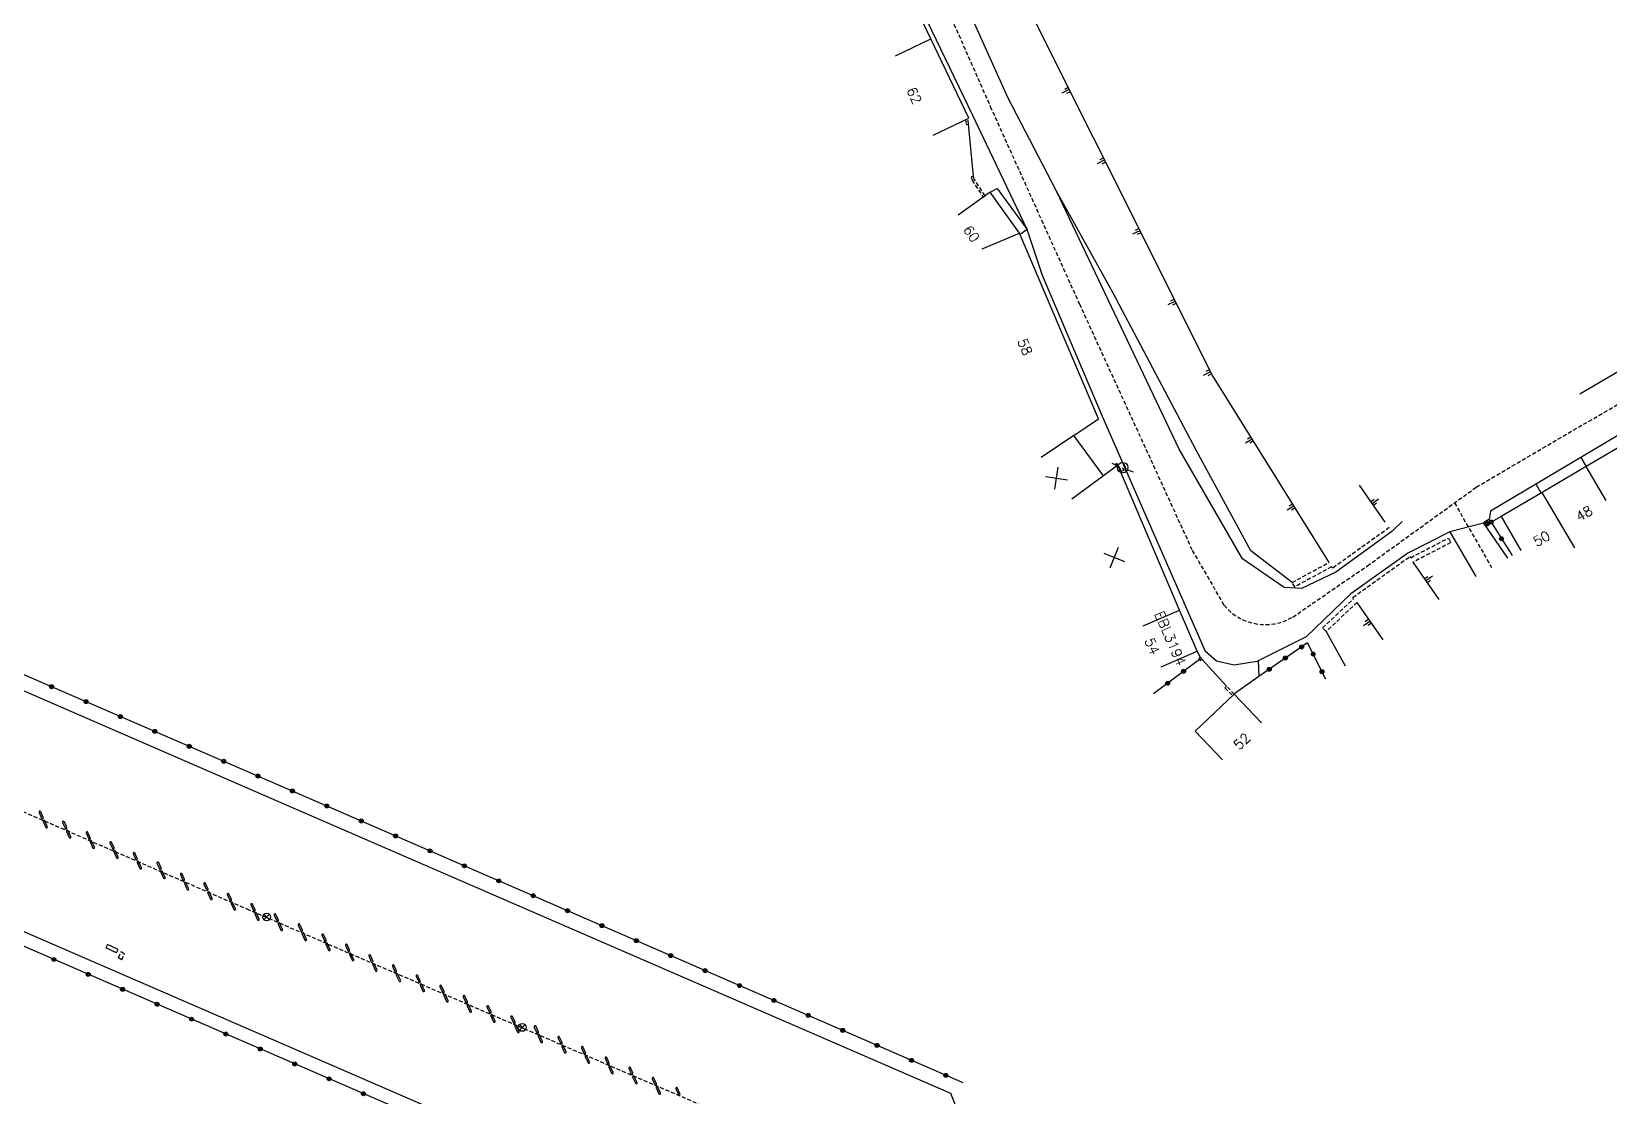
# Model space of a CAD drawing. Header units: millimetres. Extents: x 79999 to 81000, y 145000 to 146000.
# Drawn here: x 80201.1 to 80400.9, y 145523.8 to 145658.7 of the extents above; entities that cross this region are included whole.
import ezdxf
from ezdxf.enums import TextEntityAlignment as Align

# ---------------------------------------------------------------- set-up
doc = ezdxf.new("R2010")
doc.units = ezdxf.units.MM
doc.linetypes.add('DASHED', pattern=[0.75, 0.5, -0.25])
doc.layers.get('0').update_dxf_attribs({"linetype": 'CONTINUOUS'})
for name, color, linetype in [('W0001', 6, 'DASHED'), ('W0008', 7, 'CONTINUOUS'), ('W0100', 7, 'CONTINUOUS'), ('W0105', 7, 'CONTINUOUS'), ('W0112', 1, 'DASHED'), ('W0211', 2, 'CONTINUOUS'), ('W0322', 7, 'CONTINUOUS'), ('W0334', 7, 'CONTINUOUS'), ('W0400', 7, 'CONTINUOUS'), ('W0469', 7, 'CONTINUOUS'), ('W0471', 7, 'CONTINUOUS'), ('w0984', 7, 'CONTINUOUS'), ('W0991', 7, 'CONTINUOUS'), ('W1102', 7, 'CONTINUOUS')]:
    doc.layers.add(name, color=color, linetype=linetype)
doc.styles.get("Standard").update_dxf_attribs({"font": 'romans.shx', "width": 0.85})

# ---------------------------------------------------------------- blocks, each defined once
blk = doc.blocks.new('t991o')
at = {"color": 0, "linetype": 'Continuous'}
for p, q in [((-1, 1), (1, -1)), ((-1, -1), (1, 1))]:
    blk.add_line(p, q, dxfattribs=at)
blk = doc.blocks.new('t211o')
at = {"color": 0, "linetype": 'Continuous'}
for p, q in [((-0.29, 0.5), (-0.29, 0)), ((0, 1), (0, 0)), ((0.29, 0.5), (0.29, 0))]:
    blk.add_line(p, q, dxfattribs=at)
blk = doc.blocks.new('t322o')
at = {"color": 0, "linetype": 'Continuous'}
for radius in [0.25, 0.15]:
    blk.add_circle((0, 0), radius, dxfattribs=at)
blk = doc.blocks.new('T471')
for p, q in [((-0.333334, 0.333334), (-0.333334, -0.333334)), ((-0.333334, 0.333334), (0.333334, 0.333334)), ((-0.333334, 0), (0, 0)), ((0.500001, 0.500001), (1.000002, 1.000002)), ((-0.500001, -0.500001), (-1.000002, -1.000002)), ((-0.333334, -0.333334), (0.333334, -0.333334))]:
    blk.add_line(p, q)
blk.add_ellipse((0, 0), major_axis=(0.471405, 0.471405), ratio=1, start_param=5.4977871438, end_param=11.780972451)
blk = doc.blocks.new('T400')
for p, q in [((-0.15, 0.3), (0.15, 0.3)), ((-0.15, -0.25), (-0.15, 0.3)), ((-0.15, 0.15), (0.15, 0.15)), ((-0.15, 0), (0.15, 0)), ((0.15, 0.3), (0.15, -0.25)), ((-0.15, -0.15), (0.15, -0.15)), ((-0.15, -0.25), (-0.15, -0.3)), ((-0.15, -0.3), (0.15, -0.3)), ((0.15, -0.3), (0.15, -0.25))]:
    blk.add_line(p, q)
blk = doc.blocks.new('T469')
at = {"color": 0, "linetype": 'Continuous', "flags": 128}
for points in [[(-0.35, 0.35), (0.35, -0.35)], [(-0.35, -0.35), (0.35, 0.35)]]:
    blk.add_lwpolyline(points, dxfattribs=at)
at = {"color": 0, "linetype": 'Continuous'}
blk.add_circle((0, 0), 0.5, dxfattribs=at)

msp = doc.modelspace()

# ---------------------------------------------------------------- linework, layer by layer
at = {"layer": 'W0001'}
msp.add_lwpolyline([(80231.38, 145892.75), (80238.52, 145895.49), (80246.48, 145874.1), (80256.15, 145846.24), (80262.49, 145826.11), (80275.07, 145783.73), (80290.24, 145730.93), (80296.49, 145713.21), (80304.94, 145689.19), (80322.54, 145649.24), (80333.82, 145624.22), (80348.12, 145592.99), (80352.14, 145586.03, 0.369036), (80360.85, 145584.54), (80370.29, 145591.03), (80384.08, 145600.99), (80521.77, 145681.74)], format="xyb", dxfattribs=at)
for points in [[(80583.26, 145392.92), (80583.26, 145392.92), (80583.26, 145392.92), (80583.26, 145392.92), (80583.26, 145392.92), (80569.83, 145400.56), (80559.01, 145407.58), (80540.13, 145413.67), (80489.31, 145428.45), (80388.2, 145473.86), (80332.56, 145500.79), (80317.7, 145508.95), (80228.7, 145547.39), (80105.22, 145601.15), (80084.51, 145612.85), (80072.71, 145606.87), (80066.25, 145594.92), (80062.64, 145587.03), (80059.51, 145579.07), (80054.44, 145574.09), (80043.87, 145567.11), (80034.71, 145563.96)], [(80381.32, 145599), (80386.03, 145590.82)]]:
    msp.add_lwpolyline(points, dxfattribs=at)
at = {"layer": 'W0008'}
for points in [[(80374.72, 145596.64), (80373.38, 145595.39), (80366.31, 145590.22), (80361.97, 145588.17), (80359.77, 145588.27), (80354.49, 145591.91), (80346.45, 145605.83), (80330.92, 145638.49), (80324.75, 145650.36), (80306.94, 145690.04), (80298.86, 145713.61), (80295.08, 145722.55), (80291.95, 145731.81), (80276.52, 145784.16), (80263.82, 145826.72), (80257.57, 145846.92), (80247.19, 145877.92), (80238.71, 145901.16), (80236.42, 145900.45), (80230.25, 145897), (80232.52, 145888.49)], [(80418.14, 145617.11), (80385.87, 145597.95), (80385.7, 145596.92), (80385, 145596.44), (80380.75, 145595.34), (80375.41, 145592.64), (80368.18, 145587.46), (80362.54, 145582.05), (80356.29, 145578.89), (80353.41, 145578.46), (80351.18, 145578.96), (80349.79, 145580.15), (80336.73, 145609.94), (80329.15, 145627.8), (80327.19, 145633.65), (80320.33, 145648.11), (80309.96, 145669.68)], [(80029.34, 145576.03), (80040.72, 145573.89), (80041.07, 145572.8), (80043.05, 145573.25), (80047.5, 145575.52), (80050.85, 145577.73), (80054.11, 145580.04), (80054.93, 145581.37), (80055.68, 145582.84), (80057.29, 145586.28), (80066.24, 145605.66), (80076.41, 145629.01), (80088.73, 145623.62), (80234.33, 145560.3), (80317.49, 145524.21), (80320.11, 145517.65), (80332.51, 145512.42), (80332.06, 145513.56), (80487.15, 145446.02), (80491.39, 145435.34), (80529.94, 145423.19)], [(80385, 145596.44), (80388.04, 145591.98)], [(80087.42, 145593.57), (80215.81, 145537.88), (80315.53, 145494.61), (80313.19, 145500.54), (80314.55, 145500.32), (80315.59, 145499.86), (80316.55, 145499.18), (80317.24, 145498.34), (80317.71, 145497.54), (80318.03, 145496.58), (80318.11, 145495.2), (80317.4, 145489.41), (80327.47, 145457.82), (80327.85, 145456.39), (80327.97, 145455.11), (80327.65, 145453.63), (80326.92, 145452.33), (80326.24, 145451.7), (80324.46, 145450.74)], [(80380.75, 145595.34), (80384.01, 145589.67)]]:
    msp.add_lwpolyline(points, dxfattribs=at)
msp.add_lwpolyline([(80510.19, 145692.34), (80511.69, 145691.89), (80512.02, 145691.36), (80511.71, 145691.17), (80514.92, 145686.35, -0.33643), (80513.53, 145680.98), (80510.6, 145679.28), (80467.96, 145654.36), (80414.53, 145622.98), (80397.19, 145612.8)], format="xyb", dxfattribs=at)
at = {"layer": 'W0100'}
for q in [(80210.54, 145542.6), (80212.1, 145542.41)]:
    msp.add_line((80211.89, 145541.98), q, dxfattribs=at)
for points in [[(80315.31, 145645.6), (80319.83, 145647.75), (80315.03, 145657.81), (80309.41, 145669.56), (80307.38, 145668.08), (80299.47, 145678.58), (80295.48, 145675.57)], [(80344.16, 145578.24), (80348.75, 145580.22), (80346.51, 145585.41), (80338.71, 145603.79), (80336.88, 145602.45), (80333.13, 145607.55), (80336.24, 145609.64), (80326.23, 145633.2), (80322.54, 145638.38), (80318.47, 145635.48)], [(80406.22, 145602.63), (80403.7, 145606.95), (80398, 145603.61), (80392.43, 145600.32), (80387.22, 145597.28), (80389.74, 145592.96)], [(80356.88, 145571.14), (80353.44, 145574.76), (80348.49, 145570.06), (80351.94, 145566.44)], [(80212.1, 145542.41), (80210.75, 145543.04), (80210.54, 145542.6)]]:
    msp.add_lwpolyline(points, dxfattribs=at)
at = {"layer": 'W0105'}
for points in [[(80202.42, 145559.03), (80202.45, 145558.99), (80202.52, 145558.98), (80202.57, 145558.99), (80202.61, 145559.05), (80202.62, 145559.09), (80202.61, 145559.15), (80202.3, 145559.86), (80202.23, 145559.92), (80202.15, 145559.93), (80202.08, 145559.89), (80202.08, 145559.78), (80202.4, 145559.06)], [(80202.79, 145558.73), (80202.74, 145558.78), (80202.69, 145558.79), (80202.63, 145558.77), (80202.58, 145558.7), (80202.58, 145558.64), (80202.92, 145557.87), (80202.97, 145557.84), (80203.03, 145557.82), (80203.09, 145557.84), (80203.12, 145557.88), (80203.13, 145557.97), (80202.79, 145558.71)], [(80205.39, 145557.76), (80205.43, 145557.72), (80205.49, 145557.7), (80205.55, 145557.71), (80205.59, 145557.77), (80205.59, 145557.82), (80205.58, 145557.88), (80205.28, 145558.58), (80205.21, 145558.64), (80205.13, 145558.65), (80205.06, 145558.61), (80205.05, 145558.51), (80205.38, 145557.78)], [(80205.76, 145557.45), (80205.72, 145557.5), (80205.66, 145557.51), (80205.6, 145557.49), (80205.55, 145557.42), (80205.56, 145557.37), (80205.9, 145556.6), (80205.95, 145556.56), (80206, 145556.55), (80206.07, 145556.56), (80206.1, 145556.6), (80206.1, 145556.69), (80205.76, 145557.43)], [(80208.37, 145556.42), (80208.41, 145556.39), (80208.47, 145556.37), (80208.53, 145556.39), (80208.57, 145556.44), (80208.57, 145556.49), (80208.56, 145556.55), (80208.26, 145557.25), (80208.19, 145557.31), (80208.11, 145557.32), (80208.04, 145557.28), (80208.03, 145557.18), (80208.36, 145556.45)], [(80208.74, 145556.12), (80208.7, 145556.17), (80208.64, 145556.18), (80208.59, 145556.17), (80208.53, 145556.09), (80208.54, 145556.04), (80208.88, 145555.27), (80208.93, 145555.23), (80208.98, 145555.22), (80209.04, 145555.23), (80209.08, 145555.27), (80209.09, 145555.36), (80208.74, 145556.1)], [(80211.39, 145555.16), (80211.42, 145555.12), (80211.49, 145555.11), (80211.54, 145555.12), (80211.58, 145555.18), (80211.59, 145555.22), (80211.58, 145555.29), (80211.27, 145555.99), (80211.2, 145556.05), (80211.12, 145556.06), (80211.05, 145556.02), (80211.05, 145555.91), (80211.37, 145555.19)], [(80211.76, 145554.86), (80211.72, 145554.91), (80211.66, 145554.92), (80211.6, 145554.9), (80211.55, 145554.83), (80211.55, 145554.77), (80211.89, 145554.01), (80211.94, 145553.97), (80212, 145553.96), (80212.06, 145553.97), (80212.09, 145554.01), (80212.1, 145554.1), (80211.76, 145554.84)], [(80214.32, 145553.82), (80214.36, 145553.78), (80214.43, 145553.76), (80214.48, 145553.77), (80214.52, 145553.83), (80214.53, 145553.88), (80214.52, 145553.94), (80214.21, 145554.64), (80214.14, 145554.7), (80214.06, 145554.71), (80213.99, 145554.67), (80213.99, 145554.57), (80214.31, 145553.84)], [(80214.7, 145553.51), (80214.65, 145553.56), (80214.6, 145553.57), (80214.54, 145553.55), (80214.49, 145553.48), (80214.49, 145553.43), (80214.83, 145552.66), (80214.88, 145552.62), (80214.93, 145552.61), (80215, 145552.62), (80215.03, 145552.66), (80215.04, 145552.75), (80214.7, 145553.49)], [(80217.35, 145552.59), (80217.38, 145552.55), (80217.45, 145552.54), (80217.5, 145552.55), (80217.54, 145552.61), (80217.55, 145552.65), (80217.54, 145552.72), (80217.23, 145553.42), (80217.16, 145553.48), (80217.08, 145553.49), (80217.01, 145553.45), (80217.01, 145553.35), (80217.33, 145552.62)], [(80217.72, 145552.29), (80217.67, 145552.34), (80217.62, 145552.35), (80217.56, 145552.33), (80217.51, 145552.26), (80217.51, 145552.2), (80217.85, 145551.44), (80217.9, 145551.4), (80217.95, 145551.39), (80218.02, 145551.4), (80218.05, 145551.44), (80218.06, 145551.53), (80217.72, 145552.27)], [(80220.31, 145551.17), (80220.35, 145551.13), (80220.41, 145551.11), (80220.47, 145551.12), (80220.51, 145551.18), (80220.51, 145551.23), (80220.5, 145551.29), (80220.2, 145551.99), (80220.13, 145552.05), (80220.05, 145552.06), (80219.98, 145552.02), (80219.97, 145551.92), (80220.3, 145551.19)], [(80220.68, 145550.86), (80220.64, 145550.91), (80220.58, 145550.92), (80220.53, 145550.9), (80220.47, 145550.83), (80220.48, 145550.78), (80220.82, 145550.01), (80220.87, 145549.97), (80220.92, 145549.96), (80220.99, 145549.97), (80221.02, 145550.01), (80221.03, 145550.1), (80220.68, 145550.84)], [(80223.28, 145549.95), (80223.32, 145549.91), (80223.38, 145549.9), (80223.44, 145549.91), (80223.48, 145549.97), (80223.49, 145550.01), (80223.48, 145550.07), (80223.17, 145550.78), (80223.1, 145550.84), (80223.02, 145550.85), (80222.95, 145550.81), (80222.94, 145550.7), (80223.27, 145549.98)], [(80223.66, 145549.65), (80223.61, 145549.7), (80223.55, 145549.71), (80223.5, 145549.69), (80223.44, 145549.62), (80223.45, 145549.56), (80223.79, 145548.8), (80223.84, 145548.76), (80223.89, 145548.74), (80223.96, 145548.76), (80223.99, 145548.8), (80224, 145548.89), (80223.66, 145549.63)], [(80226.24, 145548.62), (80226.28, 145548.58), (80226.34, 145548.57), (80226.4, 145548.58), (80226.43, 145548.63), (80226.44, 145548.68), (80226.43, 145548.74), (80226.12, 145549.45), (80226.06, 145549.51), (80225.98, 145549.52), (80225.91, 145549.47), (80225.9, 145549.37), (80226.23, 145548.65)], [(80226.61, 145548.32), (80226.57, 145548.37), (80226.51, 145548.38), (80226.45, 145548.36), (80226.4, 145548.29), (80226.4, 145548.23), (80226.75, 145547.46), (80226.8, 145547.42), (80226.85, 145547.41), (80226.91, 145547.43), (80226.95, 145547.46), (80226.95, 145547.55), (80226.61, 145548.3)], [(80229.23, 145547.32), (80229.27, 145547.28), (80229.34, 145547.27), (80229.39, 145547.28), (80229.43, 145547.34), (80229.44, 145547.38), (80229.43, 145547.44), (80229.12, 145548.15), (80229.05, 145548.21), (80228.97, 145548.22), (80228.9, 145548.18), (80228.89, 145548.07), (80229.22, 145547.35)], [(80229.61, 145547.02), (80229.56, 145547.07), (80229.5, 145547.08), (80229.45, 145547.06), (80229.39, 145546.99), (80229.4, 145546.93), (80229.74, 145546.17), (80229.79, 145546.13), (80229.84, 145546.11), (80229.91, 145546.13), (80229.94, 145546.17), (80229.95, 145546.26), (80229.61, 145547)], [(80232.2, 145546.02), (80232.23, 145545.98), (80232.3, 145545.97), (80232.35, 145545.98), (80232.39, 145546.04), (80232.4, 145546.08), (80232.39, 145546.14), (80232.08, 145546.85), (80232.01, 145546.91), (80231.93, 145546.92), (80231.86, 145546.88), (80231.86, 145546.77), (80232.18, 145546.05)], [(80232.57, 145545.72), (80232.53, 145545.77), (80232.47, 145545.78), (80232.41, 145545.76), (80232.36, 145545.69), (80232.36, 145545.63), (80232.7, 145544.86), (80232.75, 145544.83), (80232.81, 145544.81), (80232.87, 145544.83), (80232.9, 145544.87), (80232.91, 145544.96), (80232.57, 145545.7)], [(80235.24, 145544.75), (80235.27, 145544.71), (80235.34, 145544.7), (80235.39, 145544.71), (80235.43, 145544.77), (80235.44, 145544.81), (80235.43, 145544.87), (80235.12, 145545.58), (80235.05, 145545.64), (80234.97, 145545.65), (80234.9, 145545.61), (80234.9, 145545.5), (80235.22, 145544.78)], [(80235.61, 145544.45), (80235.56, 145544.5), (80235.51, 145544.51), (80235.45, 145544.49), (80235.4, 145544.42), (80235.4, 145544.36), (80235.74, 145543.59), (80235.79, 145543.56), (80235.84, 145543.54), (80235.91, 145543.56), (80235.94, 145543.6), (80235.95, 145543.69), (80235.61, 145544.43)], [(80238.23, 145543.46), (80238.26, 145543.42), (80238.33, 145543.41), (80238.38, 145543.42), (80238.42, 145543.48), (80238.43, 145543.52), (80238.42, 145543.58), (80238.11, 145544.29), (80238.05, 145544.35), (80237.97, 145544.36), (80237.9, 145544.32), (80237.89, 145544.21), (80238.21, 145543.49)], [(80238.6, 145543.16), (80238.56, 145543.21), (80238.5, 145543.22), (80238.44, 145543.2), (80238.39, 145543.13), (80238.39, 145543.07), (80238.74, 145542.31), (80238.79, 145542.27), (80238.84, 145542.26), (80238.9, 145542.27), (80238.93, 145542.31), (80238.94, 145542.4), (80238.6, 145543.14)], [(80241.21, 145542.2), (80241.25, 145542.16), (80241.31, 145542.14), (80241.37, 145542.16), (80241.4, 145542.21), (80241.41, 145542.26), (80241.4, 145542.32), (80241.1, 145543.03), (80241.03, 145543.08), (80240.95, 145543.09), (80240.88, 145543.05), (80240.87, 145542.95), (80241.2, 145542.22)], [(80241.58, 145541.89), (80241.54, 145541.94), (80241.48, 145541.95), (80241.42, 145541.94), (80241.37, 145541.86), (80241.37, 145541.81), (80241.72, 145541.04), (80241.77, 145541), (80241.82, 145540.99), (80241.88, 145541.01), (80241.92, 145541.04), (80241.92, 145541.13), (80241.58, 145541.87)], [(80244.17, 145540.85), (80244.2, 145540.81), (80244.27, 145540.8), (80244.32, 145540.81), (80244.36, 145540.86), (80244.37, 145540.91), (80244.36, 145540.97), (80244.05, 145541.68), (80243.99, 145541.74), (80243.91, 145541.75), (80243.84, 145541.7), (80243.83, 145541.6), (80244.15, 145540.88)], [(80244.54, 145540.55), (80244.5, 145540.6), (80244.44, 145540.61), (80244.38, 145540.59), (80244.33, 145540.52), (80244.33, 145540.46), (80244.68, 145539.69), (80244.73, 145539.66), (80244.78, 145539.64), (80244.84, 145539.66), (80244.87, 145539.7), (80244.88, 145539.79), (80244.54, 145540.53)], [(80247.16, 145539.56), (80247.19, 145539.52), (80247.26, 145539.51), (80247.31, 145539.52), (80247.35, 145539.58), (80247.36, 145539.62), (80247.35, 145539.68), (80247.04, 145540.39), (80246.98, 145540.45), (80246.9, 145540.46), (80246.82, 145540.42), (80246.82, 145540.31), (80247.14, 145539.59)], [(80247.53, 145539.26), (80247.49, 145539.31), (80247.43, 145539.32), (80247.37, 145539.3), (80247.32, 145539.23), (80247.32, 145539.17), (80247.67, 145538.4), (80247.71, 145538.37), (80247.77, 145538.36), (80247.83, 145538.37), (80247.86, 145538.41), (80247.87, 145538.5), (80247.53, 145539.24)], [(80250.17, 145538.28), (80250.2, 145538.24), (80250.27, 145538.22), (80250.32, 145538.24), (80250.36, 145538.29), (80250.37, 145538.34), (80250.36, 145538.4), (80250.05, 145539.11), (80249.99, 145539.17), (80249.91, 145539.18), (80249.84, 145539.13), (80249.83, 145539.03), (80250.15, 145538.3)], [(80250.54, 145537.97), (80250.5, 145538.02), (80250.44, 145538.04), (80250.38, 145538.02), (80250.33, 145537.95), (80250.33, 145537.89), (80250.68, 145537.12), (80250.73, 145537.08), (80250.78, 145537.07), (80250.84, 145537.09), (80250.87, 145537.12), (80250.88, 145537.21), (80250.54, 145537.96)], [(80253.17, 145536.97), (80253.2, 145536.93), (80253.27, 145536.92), (80253.32, 145536.93), (80253.36, 145536.99), (80253.37, 145537.03), (80253.36, 145537.09), (80253.05, 145537.8), (80252.99, 145537.86), (80252.91, 145537.87), (80252.84, 145537.83), (80252.83, 145537.72), (80253.15, 145537)], [(80253.54, 145536.67), (80253.5, 145536.72), (80253.44, 145536.73), (80253.38, 145536.71), (80253.33, 145536.64), (80253.33, 145536.58), (80253.68, 145535.82), (80253.73, 145535.78), (80253.78, 145535.77), (80253.84, 145535.78), (80253.87, 145535.82), (80253.88, 145535.91), (80253.54, 145536.65)], [(80256.12, 145535.67), (80256.16, 145535.63), (80256.23, 145535.61), (80256.28, 145535.63), (80256.32, 145535.68), (80256.33, 145535.73), (80256.32, 145535.79), (80256.01, 145536.5), (80255.94, 145536.56), (80255.86, 145536.57), (80255.79, 145536.52), (80255.78, 145536.42), (80256.11, 145535.7)], [(80256.5, 145535.36), (80256.45, 145535.42), (80256.39, 145535.43), (80256.34, 145535.41), (80256.28, 145535.34), (80256.29, 145535.28), (80256.63, 145534.51), (80256.68, 145534.47), (80256.73, 145534.46), (80256.8, 145534.48), (80256.83, 145534.51), (80256.84, 145534.6), (80256.5, 145535.35)], [(80259.12, 145534.39), (80259.15, 145534.35), (80259.22, 145534.33), (80259.27, 145534.35), (80259.31, 145534.4), (80259.32, 145534.45), (80259.31, 145534.51), (80259, 145535.21), (80258.93, 145535.27), (80258.85, 145535.28), (80258.78, 145535.24), (80258.78, 145535.14), (80259.1, 145534.41)], [(80259.49, 145534.08), (80259.45, 145534.13), (80259.39, 145534.14), (80259.33, 145534.12), (80259.28, 145534.05), (80259.28, 145534), (80259.62, 145533.23), (80259.67, 145533.19), (80259.73, 145533.18), (80259.79, 145533.19), (80259.82, 145533.23), (80259.83, 145533.32), (80259.49, 145534.06)], [(80262.16, 145533.09), (80262.19, 145533.05), (80262.26, 145533.03), (80262.31, 145533.05), (80262.35, 145533.1), (80262.36, 145533.15), (80262.35, 145533.21), (80262.04, 145533.92), (80261.98, 145533.98), (80261.9, 145533.98), (80261.82, 145533.94), (80261.82, 145533.84), (80262.14, 145533.11)], [(80262.53, 145532.78), (80262.49, 145532.83), (80262.43, 145532.85), (80262.37, 145532.83), (80262.32, 145532.76), (80262.32, 145532.7), (80262.67, 145531.93), (80262.71, 145531.89), (80262.77, 145531.88), (80262.83, 145531.9), (80262.86, 145531.93), (80262.87, 145532.02), (80262.53, 145532.77)], [(80265.12, 145531.83), (80265.16, 145531.79), (80265.22, 145531.77), (80265.28, 145531.79), (80265.32, 145531.84), (80265.32, 145531.89), (80265.31, 145531.95), (80265.01, 145532.66), (80264.94, 145532.72), (80264.86, 145532.73), (80264.79, 145532.68), (80264.78, 145532.58), (80265.11, 145531.86)], [(80265.49, 145531.52), (80265.45, 145531.58), (80265.39, 145531.59), (80265.34, 145531.57), (80265.28, 145531.5), (80265.29, 145531.44), (80265.63, 145530.67), (80265.68, 145530.63), (80265.73, 145530.62), (80265.79, 145530.64), (80265.83, 145530.67), (80265.84, 145530.76), (80265.49, 145531.51)], [(80268.11, 145530.49), (80268.15, 145530.45), (80268.21, 145530.44), (80268.27, 145530.45), (80268.31, 145530.51), (80268.32, 145530.55), (80268.31, 145530.61), (80268, 145531.32), (80267.93, 145531.38), (80267.85, 145531.39), (80267.78, 145531.35), (80267.77, 145531.24), (80268.1, 145530.52)], [(80268.49, 145530.19), (80268.44, 145530.24), (80268.38, 145530.25), (80268.33, 145530.23), (80268.27, 145530.16), (80268.28, 145530.1), (80268.62, 145529.33), (80268.67, 145529.3), (80268.72, 145529.29), (80268.79, 145529.3), (80268.82, 145529.34), (80268.83, 145529.43), (80268.49, 145530.17)], [(80271.09, 145529.21), (80271.12, 145529.17), (80271.19, 145529.16), (80271.24, 145529.17), (80271.28, 145529.23), (80271.29, 145529.27), (80271.28, 145529.33), (80270.97, 145530.04), (80270.91, 145530.1), (80270.83, 145530.11), (80270.76, 145530.07), (80270.75, 145529.96), (80271.07, 145529.24)], [(80271.46, 145528.91), (80271.42, 145528.96), (80271.36, 145528.97), (80271.3, 145528.95), (80271.25, 145528.88), (80271.25, 145528.82), (80271.6, 145528.06), (80271.65, 145528.02), (80271.7, 145528.01), (80271.76, 145528.02), (80271.79, 145528.06), (80271.8, 145528.15), (80271.46, 145528.89)], [(80274.09, 145527.88), (80274.12, 145527.84), (80274.19, 145527.82), (80274.24, 145527.84), (80274.28, 145527.89), (80274.29, 145527.94), (80274.28, 145528), (80273.97, 145528.71), (80273.9, 145528.77), (80273.82, 145528.77), (80273.75, 145528.73), (80273.75, 145528.63), (80274.07, 145527.9)], [(80274.46, 145527.57), (80274.42, 145527.62), (80274.36, 145527.64), (80274.3, 145527.62), (80274.25, 145527.55), (80274.25, 145527.49), (80274.59, 145526.72), (80274.64, 145526.68), (80274.7, 145526.67), (80274.76, 145526.69), (80274.79, 145526.72), (80274.8, 145526.81), (80274.46, 145527.55)], [(80277.09, 145526.61), (80277.13, 145526.57), (80277.19, 145526.55), (80277.25, 145526.57), (80277.28, 145526.62), (80277.29, 145526.67), (80277.28, 145526.73), (80276.98, 145527.44), (80276.91, 145527.5), (80276.83, 145527.51), (80276.76, 145527.46), (80276.75, 145527.36), (80277.08, 145526.63)], [(80277.46, 145526.3), (80277.42, 145526.35), (80277.36, 145526.37), (80277.3, 145526.35), (80277.25, 145526.28), (80277.25, 145526.22), (80277.6, 145525.45), (80277.65, 145525.41), (80277.7, 145525.4), (80277.76, 145525.42), (80277.8, 145525.45), (80277.8, 145525.54), (80277.46, 145526.29)], [(80280.06, 145525.28), (80280.1, 145525.24), (80280.16, 145525.23), (80280.21, 145525.24), (80280.25, 145525.3), (80280.26, 145525.34), (80280.25, 145525.4), (80279.94, 145526.11), (80279.88, 145526.17), (80279.8, 145526.18), (80279.73, 145526.14), (80279.72, 145526.03), (80280.04, 145525.31)], [(80280.43, 145524.98), (80280.39, 145525.03), (80280.33, 145525.04), (80280.27, 145525.02), (80280.22, 145524.95), (80280.22, 145524.89), (80280.57, 145524.13), (80280.62, 145524.09), (80280.67, 145524.08), (80280.73, 145524.09), (80280.76, 145524.13), (80280.77, 145524.22), (80280.43, 145524.96)], [(80283.05, 145524.01), (80283.09, 145523.98), (80283.15, 145523.96), (80283.21, 145523.97), (80283.24, 145524.03), (80283.25, 145524.08), (80283.24, 145524.14), (80282.93, 145524.84), (80282.87, 145524.9), (80282.79, 145524.91), (80282.72, 145524.87), (80282.71, 145524.77), (80283.04, 145524.04)]]:
    msp.add_lwpolyline(points, dxfattribs=at)
at = {"layer": 'W0112'}
for p in [(80212.46, 145542.14), (80212.57, 145541.1)]:
    msp.add_line(p, (80212.9, 145541.86), dxfattribs=at)
for points in [[(80319.42, 145647.56), (80319.5, 145646.96), (80319.8, 145647), (80319.71, 145647.68)], [(80321.89, 145637.92), (80320.5, 145640.03), (80320.4, 145640.42), (80320.11, 145640.34), (80320.23, 145639.9), (80321.64, 145637.76)], [(80338.71, 145603.79), (80338.56, 145603.99), (80338.36, 145603.84), (80338.51, 145603.65)], [(80348.95, 145579.25), (80349.11, 145579.02), (80349.34, 145579.18), (80349.18, 145579.41)]]:
    msp.add_lwpolyline(points, close=True, dxfattribs=at)
for points in [[(80373.06, 145595.87), (80365.9, 145590.73), (80365.74, 145590.89), (80361.09, 145588.35), (80360.78, 145588.92)], [(80364.62, 145583.17), (80368.54, 145586.85), (80368.46, 145587.03), (80375.66, 145592.2), (80375.78, 145592.06), (80380.56, 145594.55), (80380.86, 145593.98), (80376.07, 145591.48)], [(80360.78, 145588.92), (80365.44, 145591.46)], [(80368.98, 145586.38), (80365.06, 145582.71), (80364.62, 145583.17)], [(80353.44, 145574.76), (80352.45, 145575.76), (80352.25, 145575.56), (80353.24, 145574.56)], [(80212.57, 145541.1), (80212.13, 145541.38), (80212.46, 145542.14)]]:
    msp.add_lwpolyline(points, dxfattribs=at)
at = {"layer": 'W0211'}
for p, q in [((80369.25, 145601.26), (80372.52, 145596.54)), ((80376.07, 145591.48), (80379.34, 145586.77)), ((80368.98, 145586.38), (80372.25, 145581.66)), ((80365.06, 145582.71), (80367.47, 145578.35))]:
    msp.add_line(p, q, dxfattribs=at)
for points in [[(80365.44, 145591.46), (80350.64, 145615.24), (80320.53, 145675.44), (80300.2, 145726.25), (80287.68, 145765.34), (80275.17, 145810.29), (80267.74, 145831.79), (80253.66, 145867.75), (80241.54, 145901.76), (80238.56, 145914.04)], [(80360.78, 145588.92), (80355.52, 145592.91), (80348.63, 145605.68), (80338.06, 145625.65), (80330.92, 145638.49)]]:
    msp.add_lwpolyline(points, dxfattribs=at)
at = {"layer": 'W0322'}
msp.add_line((80353.53, 145574.85), (80353.44, 145574.76), dxfattribs=at)
for points in [[(80319.09, 145525.52), (80235.15, 145562.06), (80081.12, 145628.84), (80070.99, 145633.11)], [(80312.21, 145445.06), (80324.2, 145450.79), (80325.82, 145457.64), (80318.19, 145481.37), (80314.47, 145493.19), (80216.27, 145535.8), (80088.15, 145591.41), (80074.27, 145597.49), (80068.24, 145584.58), (80068.94, 145578.04), (80068.71, 145577.53)], [(80385.95, 145596.58), (80388.63, 145592.32)], [(80365.02, 145576.67), (80362.71, 145581.27), (80356.56, 145577.01)], [(80349.02, 145579.15), (80343.21, 145574.79)]]:
    msp.add_lwpolyline(points, dxfattribs=at)
at = {"layer": 'W0334'}
for points in [[(80320.4, 145640.42), (80319.8, 145647)], [(80322.54, 145638.38), (80323.41, 145638.84), (80327.19, 145633.65), (80326.31, 145633.03)], [(80397.34, 145604.76), (80397.99, 145603.6)], [(80392.31, 145600.25), (80391.65, 145601.38)], [(80387.22, 145597.28), (80385.95, 145596.58)], [(80349.18, 145579.41), (80348.75, 145580.22)], [(80352.45, 145575.76), (80349.34, 145579.18)], [(80356.47, 145578.98), (80356.56, 145577.01), (80353.53, 145574.85)]]:
    msp.add_lwpolyline(points, dxfattribs=at)
at = {"layer": 'W1102'}
for p, q in [((80310.52, 145655.66), (80315.03, 145657.81)), ((80321.52, 145631.2), (80326.23, 145633.2)), ((80333.13, 145607.55), (80328.98, 145604.76)), ((80400.52, 145599.29), (80398, 145603.61)), ((80336.88, 145602.45), (80332.85, 145599.49)), ((80396.57, 145593.32), (80392.43, 145600.32)), ((80341.92, 145583.43), (80346.51, 145585.41))]:
    msp.add_line(p, q, dxfattribs=at)

# ---------------------------------------------------------------- block references
at = {"layer": 'W0211'}
for p, rotation in [((80332.55, 145651.41), 116.5760864938133), ((80337.02, 145642.47), 116.5760864938133), ((80341.5, 145633.53), 116.5760864938133), ((80345.97, 145624.58), 116.5760864938133), ((80350.45, 145615.64), 116.5760864938133), ((80355.69, 145607.13), 121.8752790524172), ((80370.89, 145598.9), 304.7346643591661), ((80360.97, 145598.64), 121.8752790524172), ((80377.71, 145589.13), 304.7346643591661), ((80370.61, 145584.02), 124.7346643591446)]:
    msp.add_blockref('t211o', p, dxfattribs=dict(at, rotation=rotation))
at = {"layer": 'W0322'}
for p, rotation in [((80385.95, 145596.58), 302.2589690469209), ((80387.28, 145594.46), 302.2589690469209), ((80359.91, 145579.34), 214.704890189756), ((80361.97, 145580.76), 214.704890189756), ((80363.43, 145579.84), 116.641327963337), ((80347.02, 145577.65), 216.859163044138), ((80357.86, 145577.91), 214.704890189756), ((80364.55, 145577.61), 116.641327963337), ((80203.66, 145575.71), 156.561221084302), ((80345.02, 145576.15), 216.859163044138), ((80208.02, 145573.83), 156.561221084302), ((80212.37, 145571.93), 156.561221084302), ((80216.73, 145570.05), 156.561221084302), ((80221.09, 145568.16), 156.561221084302), ((80225.45, 145566.27), 156.561221084302), ((80229.81, 145564.38), 156.561221084302), ((80234.16, 145562.49), 156.561221084302), ((80238.52, 145560.59), 156.4760196667449), ((80242.88, 145558.7), 156.4760196667449), ((80247.23, 145556.8), 156.4760196667449), ((80251.59, 145554.91), 156.4760196667449), ((80255.94, 145553.01), 156.4760196667449), ((80260.3, 145551.11), 156.4760196667449), ((80264.65, 145549.22), 156.4760196667449), ((80269.01, 145547.32), 156.4760196667449), ((80273.36, 145545.43), 156.4760196667449), ((80277.72, 145543.53), 156.4760196667449), ((80203.95, 145541.14), 156.5358915317388), ((80282.07, 145541.64), 156.4760196667449), ((80208.3, 145539.25), 156.5358915317388), ((80286.43, 145539.74), 156.4760196667449), ((80212.66, 145537.36), 156.5358915317388), ((80290.78, 145537.84), 156.4760196667449), ((80217.02, 145535.47), 156.5455615510954), ((80295.14, 145535.95), 156.4760196667449), ((80221.38, 145533.58), 156.5455615510954), ((80299.49, 145534.05), 156.4760196667449), ((80225.73, 145531.69), 156.5455615510954), ((80303.85, 145532.16), 156.4760196667449), ((80230.09, 145529.8), 156.5455615510954), ((80308.2, 145530.26), 156.4760196667449), ((80234.45, 145527.91), 156.5455615510954), ((80312.56, 145528.36), 156.4760196667449), ((80238.81, 145526.02), 156.5455615510954), ((80316.91, 145526.47), 156.4760196667449), ((80243.16, 145524.13), 156.5455615510954)]:
    msp.add_blockref('t322o', p, dxfattribs=dict(at, rotation=rotation))
at = {"layer": 'W0400', "rotation": 214.253455475532}
msp.add_blockref('T400', (80385.44, 145596.39), dxfattribs=at)
at = {"layer": 'W0469'}
for p in [(80230.9, 145546.53), (80263.27, 145532.54)]:
    msp.add_blockref('T469', p, dxfattribs=at)
at = {"layer": 'W0471', "rotation": 113.672993366617}
msp.add_blockref('T471', (80339.31, 145603.46), dxfattribs=at)
at = {"layer": 'W0991'}
for p, rotation in [((80330.92, 145602.13), 36.35949596100046), ((80338.24, 145592.1), 23.01136299891781)]:
    msp.add_blockref('t991o', p, dxfattribs=dict(at, rotation=rotation))

# ---------------------------------------------------------------- texts
at = {"layer": 'w0984'}
msp.add_text('EBL3194', height=1.25, rotation=293.3609, dxfattribs=at).set_placement((80345.34, 145581.83), align=Align.MIDDLE)
at = {"layer": 'W0991'}
for s, rotation, p in [('62', 295.468, (80312.92, 145650.63)), ('60', 305.4825, (80320.16, 145633.11)), ('58', 293.023, (80326.93, 145618.77)), ('48', 30.5943, (80397.74, 145597.65)), ('50', 30.2605, (80392.35, 145594.48)), ('54', 293.3609, (80343.04, 145580.84)), ('52', 43.5342, (80354.41, 145568.79))]:
    msp.add_text(s, height=1.25, rotation=rotation, dxfattribs=at).set_placement(p, align=Align.MIDDLE)

doc.saveas('drawing.dxf')
